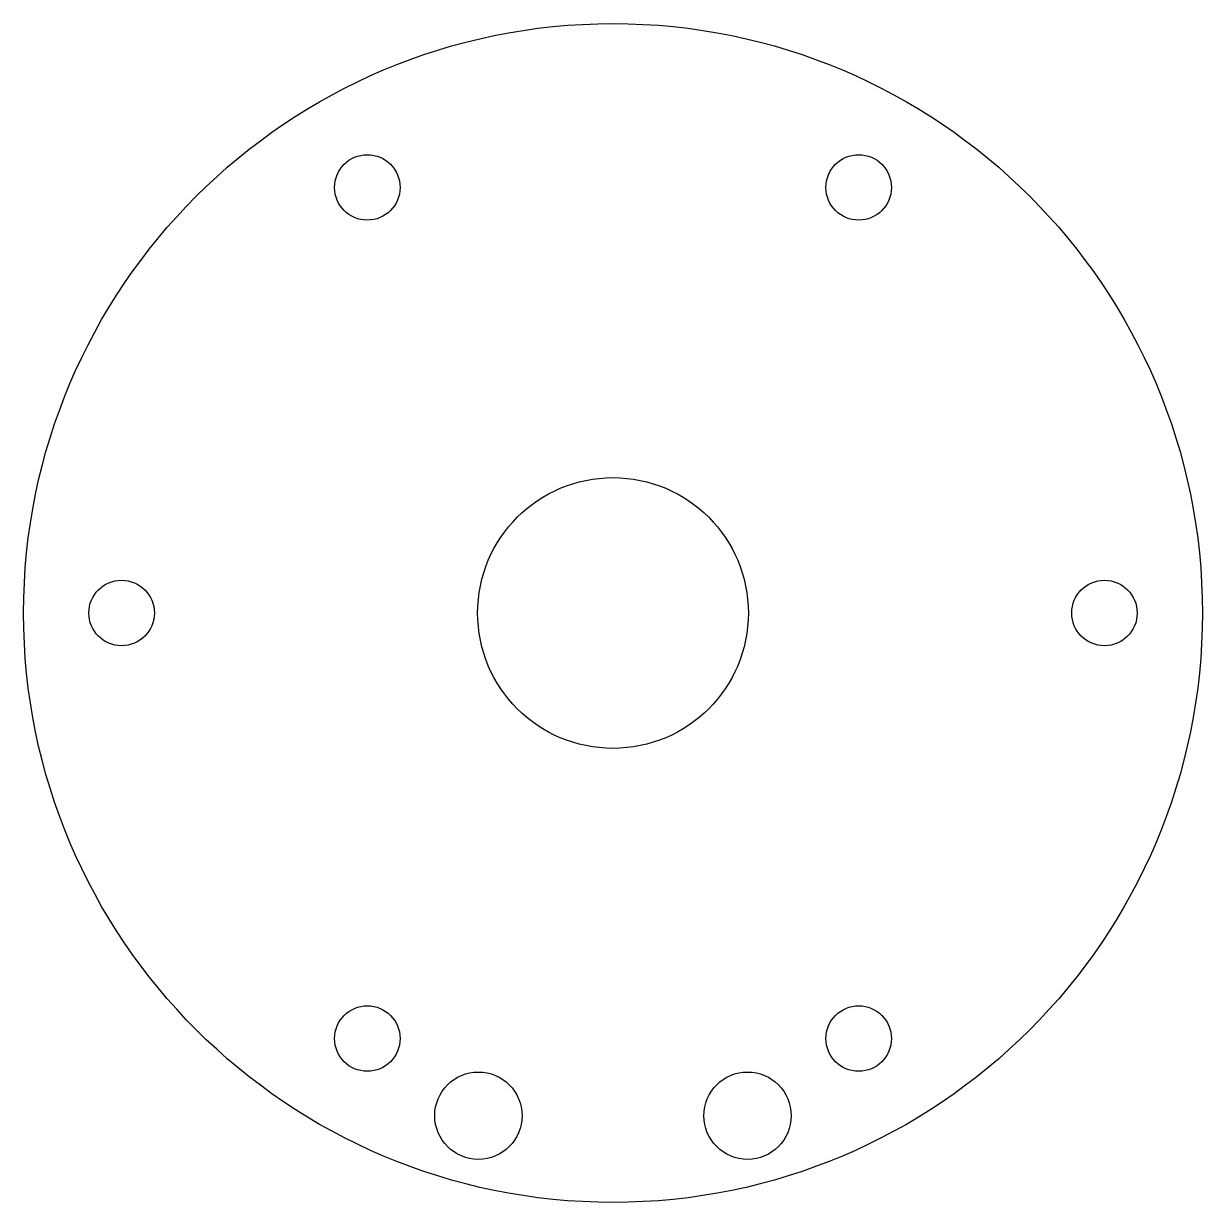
# Model space of a CAD drawing. Header units: millimetres. Extents: x 3119.4 to 3173.4, y 2118.9 to 2172.9.
import ezdxf

# ---------------------------------------------------------------- set-up
doc = ezdxf.new("R2010")
doc.units = ezdxf.units.MM

msp = doc.modelspace()

# ---------------------------------------------------------------- linework, layer by layer
for centre, radius in [((3146.417, 2145.903), 27), ((3135.162, 2165.398), 1.5), ((3157.672, 2165.398), 1.5), ((3146.417, 2145.903), 6.2), ((3123.907, 2145.903), 1.5), ((3168.928, 2145.903), 1.5), ((3135.162, 2126.409), 1.5), ((3157.672, 2126.409), 1.5), ((3140.253, 2122.877), 2), ((3152.581, 2122.877), 2)]:
    msp.add_circle(centre, radius)

doc.saveas('drawing.dxf')
